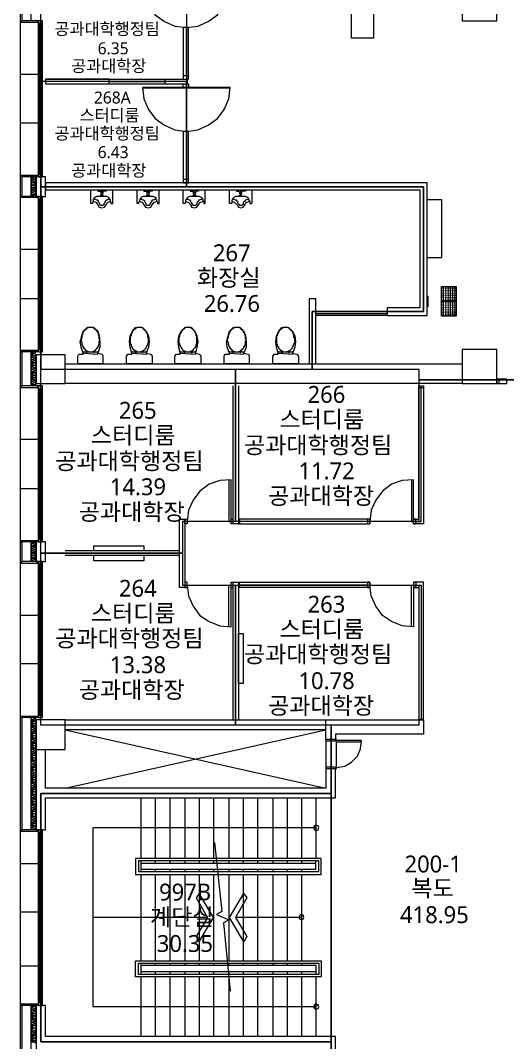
# Model space of a CAD drawing. Header units: millimetres. Extents: x -4020 to 126975, y -1911 to 106713.
# Drawn here: x 62020 to 72015, y 51156 to 72134 of the extents above; entities that cross this region are included whole.
import ezdxf

# ---------------------------------------------------------------- set-up
doc = ezdxf.new("R2010")
doc.units = ezdxf.units.MM
doc.layers.add('PDF_문자', color=7, linetype='Continuous')
doc.layers.add('PDF_형상', color=7, linetype='Continuous')
doc.styles.add('PDF 맑은 고딕', font='malgun.ttf')

msp = doc.modelspace()

# ---------------------------------------------------------------- linework, layer by layer
at = {"layer": 'PDF_형상', "lineweight": 5}
for points in [[(68393, 49773), (68393, 51172), (62440, 51172), (62440, 56270), (68393, 56270), (68393, 57669), (62440, 57669), (62440, 64975), (62440, 68722), (62440, 79976), (62440, 87733), (71720, 87733), (74083, 87733), (80938, 87733), (80938, 79976), (80938, 64758), (74083, 64758), (74083, 62550), (73989, 61991), (73756, 61649), (73554, 61431), (73041, 61136), (72622, 61058), (72622, 46244)], [(62020, 42855), (62020, 86505)], [(62238, 72126), (62238, 72825)], [(62346, 72126), (62331, 72141)], [(62393, 68924), (62393, 72126)], [(62409, 68970), (62409, 72079)], [(62455, 68970), (62455, 72079)], [(62471, 68924), (62471, 72126)], [(62533, 70929), (65471, 70929), (65471, 71986), (65362, 71986), (65362, 70929)], [(65424, 71007), (65424, 71986)], [(62393, 71022), (62020, 71022)], [(64989, 70836), (64989, 70929)], [(65362, 71007), (65471, 71007)], [(65440, 70929), (65440, 70836)], [(62533, 70836), (65471, 70836), (65471, 70758)], [(63839, 70882), (64989, 70882)], [(66326, 70742), (64523, 70742)], [(65362, 70758), (65362, 70836)], [(62393, 70027), (62020, 70027)], [(65424, 68877), (65424, 69856)], [(65362, 68877), (65471, 68877)], [(63512, 68426), (63575, 68395), (63606, 68348), (63637, 68302), (63683, 68286), (63746, 68302), (63777, 68348), (63808, 68395), (63870, 68426), (63870, 68442), (63854, 68457), (63854, 68473), (63839, 68488), (63823, 68504), (63792, 68519), (63777, 68519), (63761, 68519), (63730, 68519), (63683, 68519), (63652, 68519), (63621, 68519), (63590, 68519), (63559, 68504), (63528, 68488), (63528, 68473), (63512, 68457), (63512, 68442), (63512, 68426), (63497, 68395), (63497, 68380), (63481, 68380), (63466, 68380), (63466, 68519), (63466, 68659)], [(63606, 68659), (63606, 68628), (63652, 68628), (63668, 68613), (63668, 68582)], [(63668, 68659), (63668, 68597)], [(63777, 68659), (63777, 68628), (63730, 68628), (63714, 68613), (63714, 68582), (63714, 68597), (63683, 68613), (63668, 68597), (63668, 68582), (63668, 68566), (63683, 68551), (63714, 68566), (63714, 68582)], [(63699, 68659), (63699, 68597)], [(63870, 68426), (63870, 68395), (63885, 68380), (63901, 68380), (63916, 68380), (63916, 68519), (63916, 68659)], [(64461, 68426), (64523, 68395), (64554, 68348), (64585, 68302), (64647, 68286), (64694, 68302), (64725, 68348), (64756, 68395), (64818, 68426), (64818, 68442), (64803, 68457), (64803, 68473), (64803, 68488), (64771, 68504), (64740, 68519), (64709, 68519), (64678, 68519), (64647, 68519), (64600, 68519), (64569, 68519), (64554, 68519), (64538, 68519), (64507, 68504), (64492, 68488), (64476, 68473), (64476, 68457), (64461, 68442), (64461, 68426), (64445, 68395), (64445, 68380), (64429, 68380), (64414, 68380), (64414, 68519), (64414, 68659)], [(64554, 68659), (64554, 68628), (64600, 68628), (64616, 68613), (64616, 68582)], [(64725, 68659), (64725, 68628), (64678, 68628), (64663, 68613), (64663, 68582), (64663, 68597), (64647, 68613), (64616, 68597), (64616, 68582), (64616, 68566), (64647, 68551), (64663, 68566), (64663, 68582)], [(64632, 68659), (64632, 68597)], [(64647, 68659), (64647, 68597)], [(64818, 68426), (64834, 68395), (64834, 68380), (64849, 68380), (64865, 68380), (64865, 68519), (64865, 68659)], [(65409, 68426), (65471, 68395), (65518, 68348), (65533, 68302), (65595, 68286), (65642, 68302), (65673, 68348), (65704, 68395), (65782, 68426), (65766, 68442), (65766, 68457), (65751, 68473), (65751, 68488), (65720, 68504), (65689, 68519), (65657, 68519), (65626, 68519), (65595, 68519), (65549, 68519), (65518, 68519), (65502, 68519), (65487, 68519), (65455, 68504), (65440, 68488), (65424, 68473), (65424, 68457), (65409, 68442), (65409, 68426), (65409, 68395), (65393, 68380), (65378, 68380), (65362, 68380), (65362, 68519), (65362, 68659)], [(65502, 68659), (65502, 68628), (65549, 68628), (65564, 68613), (65564, 68582)], [(65673, 68659), (65673, 68628), (65626, 68628), (65611, 68613), (65611, 68582), (65611, 68597), (65595, 68613), (65580, 68597), (65564, 68582), (65580, 68566), (65595, 68551), (65611, 68566), (65611, 68582)], [(65580, 68659), (65580, 68597)], [(65611, 68659), (65611, 68597)], [(65782, 68426), (65782, 68395), (65782, 68380), (65797, 68380), (65813, 68380), (65813, 68519), (65813, 68659)], [(66357, 68426), (66419, 68395), (66466, 68348), (66497, 68302), (66544, 68286), (66590, 68302), (66621, 68348), (66652, 68395), (66730, 68426), (66715, 68442), (66715, 68457), (66699, 68473), (66699, 68488), (66668, 68504), (66637, 68519), (66621, 68519), (66575, 68519), (66544, 68519), (66497, 68519), (66466, 68519), (66450, 68519), (66435, 68519), (66404, 68504), (66388, 68488), (66373, 68473), (66373, 68457), (66357, 68442), (66357, 68426), (66357, 68395), (66357, 68380), (66341, 68380), (66326, 68380), (66310, 68380), (66310, 68519), (66310, 68659)], [(66450, 68659), (66450, 68628), (66497, 68628), (66512, 68613), (66512, 68582)], [(66637, 68659), (66637, 68628), (66575, 68628), (66559, 68613), (66559, 68582), (66559, 68597), (66544, 68613), (66528, 68597), (66512, 68582), (66528, 68566), (66544, 68551), (66559, 68566), (66559, 68582)], [(66528, 68659), (66528, 68597)], [(66559, 68659), (66559, 68597)], [(66777, 68380), (66777, 68519), (66777, 68659)], [(62393, 65333), (62393, 68519)], [(62409, 65379), (62409, 68473)], [(62455, 65379), (62455, 68473)], [(62471, 65333), (62471, 68519)], [(63854, 68457), (63839, 68457), (63823, 68457), (63792, 68442), (63777, 68442), (63761, 68426), (63761, 68411), (63746, 68395), (63730, 68364), (63730, 68348), (63714, 68333), (63683, 68333), (63668, 68333), (63652, 68348), (63652, 68364), (63637, 68395), (63621, 68411), (63621, 68426), (63606, 68442), (63590, 68442), (63559, 68457), (63543, 68457), (63512, 68457)], [(63683, 68551), (63699, 68551), (63714, 68551)], [(64803, 68457), (64787, 68457), (64771, 68457), (64740, 68442), (64725, 68442), (64709, 68426), (64709, 68411), (64694, 68395), (64678, 68364), (64678, 68348), (64663, 68333), (64647, 68333), (64616, 68333), (64600, 68348), (64600, 68364), (64585, 68395), (64569, 68411), (64569, 68426), (64554, 68442), (64538, 68442), (64507, 68457), (64492, 68457), (64476, 68457)], [(64632, 68551), (64647, 68551), (64663, 68551)], [(65766, 68457), (65735, 68457), (65720, 68457), (65689, 68442), (65673, 68442), (65673, 68426), (65657, 68411), (65642, 68395), (65642, 68364), (65626, 68348), (65611, 68333), (65595, 68333), (65580, 68333), (65564, 68333), (65549, 68348), (65549, 68364), (65533, 68395), (65518, 68411), (65518, 68426), (65502, 68442), (65487, 68442), (65455, 68457), (65440, 68457), (65424, 68457)], [(65580, 68551), (65595, 68551), (65611, 68551)], [(66715, 68457), (66683, 68457), (66668, 68457), (66637, 68442), (66621, 68426), (66606, 68411), (66590, 68395), (66590, 68364), (66575, 68348), (66559, 68333), (66544, 68333), (66528, 68333), (66512, 68333), (66512, 68348), (66497, 68364), (66481, 68395), (66481, 68411), (66466, 68426), (66450, 68442), (66435, 68442), (66404, 68457), (66388, 68457), (66373, 68457)], [(66528, 68551), (66544, 68551), (66559, 68551)], [(66730, 68426), (66730, 68395), (66730, 68380), (66761, 68380)], [(62393, 67431), (62020, 67431)], [(62393, 66421), (62020, 66421)], [(68082, 65084), (68082, 66421), (67943, 66421), (67943, 65084)], [(69544, 66110), (68082, 66110)], [(69544, 66079), (68082, 66079)], [(63310, 65302), (63606, 65286), (63606, 65302), (63699, 65286), (63714, 65240), (63714, 65084), (63201, 65084), (63201, 65240), (63217, 65286), (63310, 65286), (63310, 65302), (63264, 65426), (63248, 65535), (63279, 65659), (63310, 65753), (63388, 65830), (63450, 65846), (63528, 65830), (63606, 65753), (63637, 65659), (63652, 65535), (63652, 65426), (63606, 65302)], [(64305, 65302), (64616, 65286), (64600, 65302), (64694, 65286), (64725, 65240), (64725, 65084), (64709, 65084), (64212, 65084), (64196, 65084), (64196, 65240), (64227, 65286), (64305, 65286), (64305, 65302), (64274, 65426), (64258, 65535), (64274, 65659), (64321, 65753), (64383, 65830), (64461, 65846), (64523, 65830), (64600, 65753), (64647, 65659), (64663, 65535), (64647, 65426), (64600, 65302)], [(65300, 65302), (65611, 65286), (65611, 65302), (65689, 65286), (65720, 65240), (65720, 65084), (65704, 65084), (65207, 65084), (65191, 65084), (65191, 65240), (65222, 65286), (65300, 65286), (65300, 65302), (65269, 65426), (65253, 65535), (65269, 65659), (65316, 65753), (65393, 65830), (65455, 65846), (65533, 65830), (65595, 65753), (65642, 65659), (65657, 65535), (65642, 65426), (65611, 65302)], [(66310, 65302), (66606, 65286), (66606, 65302), (66699, 65286), (66715, 65240), (66715, 65084), (66202, 65084), (66202, 65240), (66217, 65286), (66310, 65286), (66310, 65302), (66264, 65426), (66248, 65535), (66279, 65659), (66310, 65753), (66388, 65830), (66450, 65846), (66528, 65830), (66606, 65753), (66637, 65659), (66652, 65535), (66652, 65426), (66606, 65302)], [(67305, 65302), (67616, 65286), (67601, 65302), (67694, 65286), (67725, 65240), (67725, 65084), (67709, 65084), (67212, 65084), (67196, 65084), (67196, 65240), (67228, 65286), (67305, 65286), (67305, 65302), (67274, 65426), (67259, 65535), (67274, 65659), (67321, 65753), (67383, 65830), (67461, 65846), (67523, 65830), (67601, 65753), (67647, 65659), (67663, 65535), (67647, 65426), (67601, 65302)], [(62238, 64633), (62238, 65333)], [(62346, 64633), (62331, 64649), (62315, 64649), (62269, 64633), (62253, 64633), (62238, 64649), (62238, 64664), (62253, 64664), (62269, 64664), (62315, 64664), (62331, 64664), (62346, 64680), (62331, 64695), (62315, 64695), (62269, 64680), (62253, 64680), (62238, 64695), (62238, 64711), (62253, 64727), (62269, 64727), (62253, 64727), (62238, 64742), (62238, 64758), (62253, 64773), (62269, 64773), (62315, 64758), (62331, 64758), (62346, 64773), (62331, 64789), (62315, 64789), (62269, 64789), (62253, 64789), (62238, 64789), (62238, 64804), (62253, 64820), (62269, 64820), (62315, 64804), (62331, 64804), (62346, 64820), (62331, 64835), (62315, 64851), (62269, 64835), (62253, 64835), (62238, 64851), (62238, 64866), (62253, 64866), (62269, 64866), (62315, 64851), (62331, 64866), (62346, 64882), (62331, 64898), (62315, 64898), (62269, 64882), (62253, 64882), (62238, 64898), (62238, 64913), (62253, 64913), (62269, 64913), (62315, 64913), (62331, 64913), (62346, 64929), (62331, 64944), (62315, 64944), (62269, 64929), (62253, 64929), (62238, 64944), (62238, 64960), (62253, 64975), (62269, 64975), (62253, 64991), (62238, 64991), (62238, 65006), (62253, 65022), (62269, 65022), (62315, 65006), (62331, 65006), (62346, 65022), (62331, 65037), (62315, 65053), (62269, 65037), (62253, 65037), (62238, 65037), (62238, 65053), (62253, 65069), (62269, 65069), (62315, 65053), (62331, 65053), (62346, 65084), (62331, 65100), (62315, 65100), (62269, 65084), (62253, 65084), (62238, 65100), (62238, 65115), (62253, 65115), (62269, 65115), (62315, 65115), (62331, 65115), (62346, 65131), (62331, 65146), (62315, 65146), (62269, 65131), (62253, 65131), (62238, 65146), (62238, 65162), (62253, 65177), (62269, 65177), (62253, 65177), (62238, 65193), (62238, 65208), (62253, 65224), (62269, 65224), (62315, 65208), (62331, 65208), (62346, 65224), (62331, 65240), (62315, 65240), (62269, 65240), (62253, 65240), (62238, 65240), (62238, 65255), (62253, 65271), (62269, 65271), (62315, 65255), (62331, 65255), (62346, 65271), (62331, 65286), (62315, 65302), (62269, 65286), (62253, 65286), (62238, 65302), (62253, 65317), (62269, 65317), (62315, 65302), (62331, 65317), (62346, 65333)], [(63295, 65348), (63295, 65333), (63310, 65333), (63606, 65333), (63621, 65333), (63621, 65348)], [(64305, 65348), (64305, 65333), (64600, 65333), (64616, 65333), (64616, 65348)], [(65300, 65348), (65300, 65333), (65316, 65333), (65611, 65333), (65611, 65348)], [(66295, 65348), (66295, 65333), (66310, 65333), (66606, 65333), (66621, 65333), (66621, 65348)], [(67305, 65348), (67305, 65333), (67601, 65333), (67616, 65333), (67616, 65348)], [(62937, 65084), (71083, 65084)], [(62393, 61431), (62393, 64633)], [(62471, 61431), (62471, 64633)], [(71083, 64680), (62937, 64680)], [(72622, 46244), (72622, 61058), (73041, 61136), (73554, 61431), (73756, 61649), (73989, 61991), (74083, 62550), (74083, 64758), (70197, 64758), (70197, 61851), (66435, 61851), (65347, 61851), (65347, 61198), (65347, 60545), (70197, 60545), (70197, 57669), (68393, 57669), (68393, 56270), (68393, 51172), (68393, 49773)], [(66497, 64633), (66497, 61804), (66388, 61804), (66388, 64633)], [(70088, 61804), (70134, 61804), (70134, 61897), (70088, 61897), (70197, 61897), (70197, 64633), (70290, 64633), (70290, 61804), (70088, 61804), (70088, 62706), (69855, 62690), (69637, 62613), (69450, 62473), (69310, 62286), (69217, 62084), (69186, 61851), (69202, 61851)], [(71798, 64680), (72000, 64680), (72000, 64773), (71798, 64773)], [(62409, 61478), (62409, 64571)], [(62455, 61478), (62455, 64571)], [(70134, 61851), (70243, 61851), (70243, 64602)], [(70197, 64602), (70290, 64602)], [(62393, 63530), (62020, 63530)], [(62393, 62519), (62020, 62519)], [(66388, 61804), (66341, 61804), (66341, 61897), (66341, 62706), (66108, 62690), (65891, 62613), (65704, 62473), (65564, 62286), (65471, 62084), (65440, 61851)], [(66295, 62706), (66295, 61851), (66341, 61851)], [(70041, 62706), (70041, 61851), (70088, 61851)], [(66341, 61897), (66388, 61897)], [(66497, 61804), (69186, 61804), (69186, 61897), (66497, 61897)], [(66512, 61897), (66512, 61804)], [(69186, 61897), (69186, 61804)], [(69140, 61851), (66512, 61851)], [(63528, 61245), (63528, 61353), (64554, 61353), (64554, 61245)], [(65284, 61245), (62937, 61245)], [(65284, 61151), (62937, 61151)], [(64554, 61151), (64554, 61042), (63528, 61042), (63528, 61151)], [(62393, 57825), (62393, 61027)], [(62409, 57871), (62409, 60980)], [(62455, 57871), (62455, 60980)], [(62471, 57825), (62471, 61027)], [(65393, 60498), (65440, 60498), (65440, 60607), (65393, 60607)], [(65440, 60545), (65471, 60327), (65564, 60110), (65704, 59923), (65891, 59799), (66108, 59706), (66341, 59690), (66341, 60607), (66388, 60607)], [(66295, 59690), (66295, 60545), (66341, 60545)], [(66341, 60498), (66388, 60498)], [(66388, 57778), (66388, 60607), (66497, 60607), (66497, 57778)], [(66497, 60607), (69186, 60607), (69186, 60498), (66497, 60498)], [(66512, 60498), (66512, 60607)], [(69140, 60545), (66512, 60545)], [(70088, 60607), (70134, 60607), (70134, 60498), (70088, 60498), (70197, 60498), (70197, 57778), (70290, 57778), (70290, 60607), (70088, 60607), (70088, 59690), (69855, 59706), (69637, 59799), (69450, 59923), (69310, 60110), (69217, 60327), (69186, 60545), (69202, 60545)], [(70041, 59690), (70041, 60545), (70088, 60545)], [(70134, 60545), (70243, 60545), (70243, 57794)], [(62393, 59923), (62020, 59923)], [(62393, 58928), (62020, 58928)], [(62238, 55524), (62238, 57825)], [(62346, 55524), (62331, 55540), (62315, 55540), (62269, 55524), (62253, 55540), (62238, 55540), (62238, 55555), (62253, 55571), (62269, 55571), (62315, 55555), (62331, 55555), (62346, 55571), (62331, 55586), (62315, 55602), (62269, 55586), (62253, 55586), (62238, 55586), (62238, 55602), (62253, 55617), (62269, 55617), (62315, 55602), (62331, 55602), (62346, 55633), (62331, 55648), (62315, 55648), (62269, 55633), (62253, 55633), (62238, 55648), (62238, 55664), (62253, 55664), (62269, 55664), (62315, 55664), (62331, 55664), (62346, 55680), (62331, 55695), (62315, 55695), (62269, 55680), (62253, 55680), (62238, 55695), (62238, 55711), (62253, 55726), (62269, 55726), (62253, 55726), (62238, 55742), (62238, 55757), (62253, 55773), (62269, 55773), (62315, 55757), (62331, 55757), (62346, 55773), (62331, 55788), (62315, 55788), (62269, 55788), (62253, 55788), (62238, 55788), (62238, 55804), (62253, 55819), (62269, 55819), (62315, 55804), (62331, 55804), (62346, 55819), (62331, 55835), (62315, 55851), (62269, 55835), (62253, 55835), (62238, 55851), (62253, 55866), (62269, 55866), (62315, 55851), (62331, 55866), (62346, 55882), (62331, 55897), (62315, 55897), (62269, 55882), (62253, 55882), (62238, 55897), (62238, 55913), (62253, 55913), (62269, 55913), (62315, 55913), (62331, 55913), (62346, 55928), (62331, 55944), (62315, 55944), (62269, 55928), (62253, 55928), (62238, 55944), (62238, 55959), (62253, 55975), (62269, 55975), (62253, 55975), (62238, 55990), (62238, 56006), (62253, 56022), (62269, 56022), (62315, 56006), (62331, 56006), (62346, 56022), (62331, 56037), (62315, 56037), (62269, 56037), (62253, 56037), (62238, 56037), (62238, 56053), (62253, 56068), (62269, 56068), (62315, 56053), (62331, 56053), (62346, 56068), (62331, 56099), (62315, 56099), (62269, 56084), (62253, 56084), (62238, 56099), (62238, 56115), (62253, 56115), (62269, 56115), (62315, 56099), (62331, 56115), (62346, 56130), (62331, 56146), (62315, 56146), (62269, 56130), (62253, 56130), (62238, 56146), (62238, 56161), (62253, 56161), (62269, 56177), (62253, 56177), (62238, 56193), (62238, 56208), (62253, 56224), (62269, 56224), (62315, 56208), (62331, 56208), (62346, 56224), (62331, 56239), (62315, 56239), (62269, 56239), (62253, 56239), (62238, 56239), (62238, 56255), (62253, 56270), (62269, 56270), (62315, 56255), (62331, 56255), (62346, 56270), (62331, 56286), (62315, 56301), (62269, 56286), (62253, 56286), (62238, 56286), (62238, 56301), (62253, 56317), (62269, 56317), (62315, 56301), (62331, 56317), (62346, 56332), (62331, 56348), (62315, 56348), (62269, 56332), (62253, 56332), (62238, 56348), (62238, 56364), (62253, 56364), (62269, 56364), (62315, 56364), (62331, 56364), (62346, 56379), (62331, 56395), (62315, 56395), (62269, 56379), (62253, 56379), (62238, 56395), (62238, 56410), (62253, 56426), (62269, 56426), (62253, 56426), (62238, 56441), (62238, 56457), (62253, 56472), (62269, 56472), (62315, 56457), (62331, 56457), (62346, 56472), (62331, 56488), (62315, 56488), (62269, 56488), (62253, 56488), (62238, 56488), (62238, 56503), (62253, 56519), (62269, 56519), (62315, 56503), (62331, 56503), (62346, 56519), (62331, 56535), (62315, 56550), (62269, 56535), (62253, 56535), (62238, 56550), (62238, 56566), (62253, 56566), (62269, 56566), (62315, 56550), (62331, 56566), (62346, 56581), (62331, 56597), (62315, 56597), (62269, 56581), (62253, 56581), (62238, 56597), (62238, 56612), (62253, 56612), (62269, 56612), (62315, 56612), (62331, 56612), (62346, 56628), (62331, 56643), (62315, 56643), (62269, 56628), (62253, 56628), (62238, 56643), (62238, 56659), (62253, 56674), (62269, 56674), (62253, 56690), (62238, 56690), (62238, 56706), (62253, 56721), (62269, 56721), (62315, 56706), (62331, 56706), (62346, 56721), (62331, 56737), (62315, 56752), (62269, 56737), (62253, 56737), (62238, 56737), (62238, 56752), (62253, 56768), (62269, 56768), (62315, 56752), (62331, 56752), (62346, 56783), (62331, 56799), (62315, 56799), (62269, 56783), (62253, 56783), (62238, 56799), (62238, 56814), (62253, 56814), (62269, 56814), (62315, 56814), (62331, 56814), (62346, 56830), (62331, 56845), (62315, 56845), (62269, 56830), (62253, 56830), (62238, 56845), (62238, 56861), (62253, 56877), (62269, 56877), (62253, 56877), (62238, 56892), (62238, 56908), (62253, 56923), (62269, 56923), (62315, 56908), (62331, 56908), (62346, 56923), (62331, 56939), (62315, 56939), (62269, 56939), (62253, 56939), (62238, 56939), (62238, 56954), (62253, 56970), (62269, 56970), (62315, 56954), (62331, 56954), (62346, 56970), (62331, 56985), (62315, 57001), (62269, 56985), (62253, 56985), (62238, 57001), (62253, 57016), (62269, 57016), (62315, 57001), (62331, 57016), (62346, 57032), (62331, 57048), (62315, 57048), (62269, 57032), (62253, 57032), (62238, 57048), (62238, 57063), (62253, 57063), (62269, 57063), (62315, 57063), (62331, 57063), (62346, 57079), (62331, 57094), (62315, 57094), (62269, 57079), (62253, 57079), (62238, 57094), (62238, 57110), (62253, 57125), (62269, 57125), (62253, 57125), (62238, 57141), (62238, 57156), (62253, 57172), (62269, 57172), (62315, 57156), (62331, 57156), (62346, 57172), (62331, 57187), (62315, 57187), (62269, 57187), (62253, 57187), (62238, 57187), (62238, 57203), (62253, 57219), (62269, 57219), (62315, 57203), (62331, 57203), (62346, 57219), (62331, 57250), (62315, 57250), (62269, 57234), (62253, 57234), (62238, 57250), (62238, 57265), (62253, 57265), (62269, 57265), (62315, 57250), (62331, 57265), (62346, 57281), (62331, 57296), (62315, 57296), (62269, 57281), (62253, 57281), (62238, 57296), (62238, 57312), (62253, 57312), (62269, 57312), (62315, 57312), (62331, 57312), (62346, 57327), (62331, 57343), (62315, 57343), (62269, 57327), (62253, 57327), (62238, 57343), (62238, 57358), (62253, 57374), (62269, 57374), (62315, 57358), (62331, 57358), (62346, 57374), (62331, 57389), (62315, 57389), (62269, 57389), (62253, 57389), (62238, 57389), (62238, 57405), (62253, 57421), (62269, 57421), (62315, 57405), (62331, 57405), (62346, 57421), (62331, 57436), (62315, 57452), (62269, 57436), (62253, 57436), (62238, 57436), (62238, 57452), (62253, 57467), (62269, 57467), (62315, 57452), (62331, 57452), (62346, 57483), (62331, 57498), (62315, 57498), (62269, 57483), (62253, 57483), (62238, 57498), (62238, 57514), (62253, 57514), (62269, 57514), (62315, 57514), (62331, 57514), (62346, 57529), (62331, 57545), (62315, 57545), (62269, 57529), (62253, 57529), (62238, 57545), (62238, 57560), (62253, 57576), (62269, 57576), (62253, 57576), (62238, 57592), (62238, 57607), (62253, 57623), (62269, 57623), (62315, 57607), (62331, 57607), (62346, 57623), (62331, 57638), (62315, 57638), (62269, 57638), (62253, 57638), (62238, 57638), (62238, 57654), (62253, 57669), (62269, 57669), (62315, 57654), (62331, 57654), (62346, 57669), (62331, 57685), (62315, 57700), (62269, 57685), (62253, 57685), (62238, 57700), (62238, 57716), (62253, 57716), (62269, 57716), (62315, 57700), (62331, 57716), (62346, 57731), (62331, 57747), (62315, 57747), (62269, 57731), (62253, 57731), (62238, 57747), (62238, 57763), (62253, 57763), (62269, 57763), (62315, 57763), (62331, 57763), (62346, 57778), (62331, 57794), (62315, 57794), (62269, 57778), (62253, 57778), (62238, 57794), (62238, 57809), (62253, 57825), (62269, 57825), (62315, 57809), (62331, 57809), (62346, 57825)], [(62937, 57778), (70290, 57778), (70290, 57483), (68487, 57483), (68487, 57374)], [(68285, 57374), (68285, 57778)], [(70197, 57794), (70290, 57794)], [(62937, 56379), (68285, 57576), (62937, 57576), (68285, 56379)], [(68285, 56814), (68471, 56814), (68471, 56799), (68502, 56799), (68673, 56830), (68813, 56908), (68937, 57032), (69000, 57187), (69015, 57358), (68471, 57358), (68471, 57343), (68285, 57343)], [(68502, 57327), (69015, 57327)], [(62346, 57172), (62346, 55524), (62533, 55524), (62533, 56177), (68487, 56177), (68487, 56783)], [(68285, 56783), (68285, 56379), (62533, 56379), (62533, 57172)], [(64492, 56177), (64492, 54933)], [(64787, 56177), (64787, 54933)], [(65082, 56177), (65082, 54933)], [(65393, 56177), (65393, 54933)], [(65689, 56177), (65689, 54933)], [(65984, 56177), (65984, 54933)], [(66295, 56177), (66295, 54933)], [(66590, 56177), (66590, 54933)], [(66886, 56177), (66886, 54933)], [(67196, 56177), (67196, 54933)], [(67492, 56177), (67492, 54933)], [(67787, 56177), (67787, 54933)], [(68082, 56177), (68082, 54933)], [(62393, 51918), (62393, 55524)], [(62409, 51980), (62409, 55477)], [(62455, 51980), (62455, 55477)], [(62471, 51918), (62471, 55524)], [(68082, 51887), (63512, 51887), (63512, 55571), (68082, 55571)], [(65999, 55260), (66155, 53845), (66046, 53783), (66295, 53674), (66186, 53612), (66326, 52213)], [(62393, 54825), (62020, 54825)], [(64492, 54887), (64492, 54669)], [(64492, 54716), (68082, 54716), (68082, 54887)], [(64492, 54840), (68082, 54840)], [(64787, 54887), (64787, 54840)], [(65082, 54887), (65082, 54840)], [(65393, 54887), (65393, 54840)], [(65689, 54887), (65689, 54840)], [(65984, 54887), (65984, 54840)], [(66295, 54887), (66295, 54840)], [(66590, 54887), (66590, 54840)], [(66886, 54887), (66886, 54840)], [(67196, 54887), (67196, 54840)], [(67492, 54887), (67492, 54840)], [(67787, 54887), (67787, 54840)], [(64492, 54607), (64492, 52835)], [(64787, 54716), (64787, 54669)], [(64787, 54607), (64787, 52835)], [(65082, 54716), (65082, 54669)], [(65082, 54607), (65082, 52835)], [(65393, 54716), (65393, 54669)], [(65393, 54607), (65393, 52835)], [(65689, 54716), (65689, 54669)], [(65689, 54607), (65689, 52835)], [(65984, 54716), (65984, 54669)], [(65984, 54607), (65984, 52835)], [(66295, 54716), (66295, 54669)], [(66295, 54607), (66295, 52835)], [(66590, 54716), (66590, 54669)], [(66590, 54607), (66590, 52835)], [(66886, 54716), (66886, 54669)], [(66886, 54607), (66886, 52835)], [(67196, 54716), (67196, 54669)], [(67196, 54607), (67196, 52835)], [(67492, 54716), (67492, 54669)], [(67492, 54607), (67492, 52835)], [(67787, 54716), (67787, 54669)], [(67787, 54607), (67787, 52835)], [(62393, 53830), (62020, 53830)], [(65860, 53721), (63512, 53721)], [(67787, 53721), (66435, 53721)], [(67834, 53721), (67818, 53768), (67787, 53783), (67756, 53768), (67740, 53721)], [(62393, 52726), (62020, 52726)], [(64492, 52788), (64492, 52555)], [(64492, 52742), (68082, 52742), (68082, 52555)], [(64787, 52788), (64787, 52742)], [(65082, 52788), (65082, 52742)], [(65393, 52788), (65393, 52742)], [(65689, 52788), (65689, 52742)], [(65984, 52788), (65984, 52742)], [(66295, 52788), (66295, 52742)], [(66590, 52788), (66590, 52742)], [(66886, 52788), (66886, 52742)], [(67196, 52788), (67196, 52742)], [(67492, 52788), (67492, 52742)], [(67787, 52788), (67787, 52742)], [(64492, 52617), (68082, 52617)], [(64492, 52508), (64492, 51280)], [(64787, 52617), (64787, 52555)], [(64787, 52508), (64787, 51280)], [(65082, 52617), (65082, 52555)], [(65082, 52508), (65082, 51280)], [(65393, 52617), (65393, 52555)], [(65393, 52508), (65393, 51280)], [(65689, 52617), (65689, 52555)], [(65689, 52508), (65689, 51280)], [(65984, 52617), (65984, 52555)], [(65984, 52508), (65984, 51280)], [(66295, 52617), (66295, 52555)], [(66295, 52508), (66295, 51280)], [(66590, 52617), (66590, 52555)], [(66590, 52508), (66590, 51280)], [(66886, 52617), (66886, 52555)], [(66886, 52508), (66886, 51280)], [(67196, 52617), (67196, 52555)], [(67196, 52508), (67196, 51280)], [(67492, 52617), (67492, 52555)], [(67492, 52508), (67492, 51280)], [(67787, 52617), (67787, 52555)], [(67787, 52508), (67787, 51280)], [(68082, 52508), (68082, 51280)], [(62238, 49633), (62238, 51918)], [(62238, 51141), (62238, 51156), (62253, 51172), (62269, 51172), (62315, 51156), (62331, 51156), (62346, 51172), (62331, 51187), (62315, 51187), (62269, 51187), (62253, 51187), (62238, 51187), (62238, 51203), (62253, 51218), (62269, 51218), (62315, 51203), (62331, 51203), (62346, 51218), (62331, 51249), (62315, 51249), (62269, 51234), (62253, 51234), (62238, 51249), (62238, 51265), (62253, 51265), (62269, 51265), (62315, 51249), (62331, 51265), (62346, 51280), (62331, 51296), (62315, 51296), (62269, 51280), (62253, 51280), (62238, 51296), (62238, 51312), (62253, 51312), (62269, 51312), (62315, 51312), (62331, 51312), (62346, 51327), (62331, 51343), (62315, 51343), (62269, 51327), (62253, 51327), (62238, 51343), (62238, 51358), (62253, 51374), (62269, 51374), (62253, 51389), (62238, 51389), (62238, 51405), (62253, 51420), (62269, 51420), (62315, 51405), (62331, 51405), (62346, 51420), (62331, 51436), (62315, 51451), (62269, 51436), (62253, 51436), (62238, 51436), (62238, 51451), (62253, 51467), (62269, 51467), (62315, 51451), (62331, 51451), (62346, 51483), (62331, 51498), (62315, 51498), (62269, 51483), (62253, 51483), (62238, 51498), (62238, 51514), (62253, 51514), (62269, 51514), (62315, 51514), (62331, 51514), (62346, 51529), (62331, 51545), (62315, 51545), (62269, 51529), (62253, 51529), (62238, 51545), (62238, 51560), (62253, 51576), (62269, 51576), (62253, 51576), (62238, 51591), (62238, 51607), (62253, 51622), (62269, 51622), (62315, 51607), (62331, 51607), (62346, 51622), (62331, 51638), (62315, 51638), (62269, 51638), (62253, 51638), (62238, 51638), (62238, 51654), (62253, 51669), (62269, 51669), (62315, 51654), (62331, 51654), (62346, 51669), (62331, 51685), (62315, 51700), (62269, 51685), (62253, 51685), (62238, 51700), (62253, 51716), (62269, 51716), (62315, 51700), (62331, 51716), (62346, 51731), (62331, 51747), (62315, 51747), (62269, 51731), (62253, 51731), (62238, 51747), (62238, 51762), (62253, 51762), (62269, 51762), (62315, 51762), (62331, 51762), (62346, 51778), (62331, 51793), (62315, 51793), (62269, 51778), (62253, 51778), (62238, 51793), (62238, 51809), (62253, 51825), (62269, 51825), (62253, 51825), (62238, 51840), (62238, 51856), (62253, 51871), (62269, 51871), (62315, 51856), (62331, 51856), (62346, 51871), (62331, 51887), (62315, 51887), (62269, 51887), (62253, 51887), (62238, 51887), (62238, 51902), (62253, 51918), (62269, 51918), (62315, 51902), (62331, 51902), (62346, 51918)], [(68487, 50674), (68487, 51280), (62533, 51280), (62533, 51918), (62346, 51918), (62346, 50270)], [(68145, 51887), (68129, 51918), (68082, 51933), (68051, 51918), (68036, 51887)]]:
    msp.add_lwpolyline(points, dxfattribs=at)
for points in [[(80938, 87733), (80643, 87733), (76088, 87733), (69792, 87733), (63093, 87733), (62440, 87733), (62440, 83660), (65424, 83660), (65424, 81530), (65424, 79401), (65424, 77271), (65424, 75142), (65424, 73012), (65424, 70882), (65424, 68722), (70290, 68722), (70290, 66157), (68005, 66157), (68005, 64975), (70197, 64975), (70197, 64758), (74083, 64758), (80938, 64758), (80938, 79976)], [(62440, 79401), (62440, 77271), (65424, 77271), (65424, 75142), (62440, 75142), (62440, 73012), (65424, 73012), (65424, 70882), (62440, 70882), (62440, 68722), (65424, 68722), (65424, 70882), (62440, 70882), (62440, 73012), (65424, 73012), (65424, 75142), (62440, 75142), (62440, 77271), (65424, 77271), (65424, 79401)], [(69264, 73774), (69264, 71768), (68813, 71768), (68813, 73774)], [(62051, 72126), (62020, 72095), (62378, 72095), (62378, 72126), (62051, 72126), (62020, 72095), (62020, 72856), (62051, 72825)], [(64523, 72888), (64554, 72654), (64647, 72437), (64787, 72250), (64974, 72110), (65191, 72017), (65424, 71986), (65657, 72017), (65875, 72110), (66062, 72250), (66202, 72437), (66295, 72654), (66326, 72888)], [(71798, 72825), (71083, 72825), (71083, 72126), (71798, 72126)], [(62471, 72079), (62471, 72126), (62393, 72126), (62393, 72079)], [(62471, 71520), (62471, 71582), (62393, 71582), (62393, 71520)], [(62533, 70836), (63839, 70836), (63839, 70929), (62533, 70929)], [(64523, 70758), (64554, 70525), (64647, 70307), (64787, 70121), (64974, 69981), (65191, 69887), (65424, 69856), (65657, 69887), (65875, 69981), (66062, 70121), (66202, 70307), (66295, 70525), (66326, 70758)], [(65362, 68799), (65471, 68799), (65471, 69856), (65362, 69856)], [(62471, 69483), (62471, 69530), (62393, 69530), (62393, 69483)], [(62051, 68924), (62020, 68955), (62378, 68955), (62378, 68924)], [(62051, 68535), (62020, 68504), (62020, 68955), (62051, 68924)], [(62269, 68908), (62315, 68924), (62331, 68924), (62331, 68908), (62331, 68893), (62331, 68877), (62315, 68877), (62269, 68893), (62253, 68893), (62238, 68877), (62253, 68861), (62269, 68861), (62315, 68877), (62331, 68877), (62331, 68861), (62331, 68846), (62331, 68830), (62315, 68830), (62269, 68846), (62253, 68846), (62238, 68830), (62253, 68815), (62269, 68815), (62315, 68815), (62331, 68815), (62331, 68799), (62331, 68784), (62315, 68784), (62269, 68799), (62253, 68799), (62238, 68784), (62253, 68768), (62269, 68753), (62253, 68737), (62238, 68722), (62253, 68706), (62269, 68706), (62315, 68722), (62331, 68722), (62331, 68706), (62331, 68690), (62315, 68690), (62269, 68690), (62253, 68690), (62238, 68675), (62253, 68659), (62269, 68659), (62315, 68675), (62331, 68675), (62331, 68659), (62331, 68644), (62331, 68628), (62315, 68628), (62269, 68644), (62253, 68644), (62238, 68628), (62253, 68613), (62269, 68613), (62315, 68628), (62331, 68613), (62331, 68597), (62331, 68582), (62315, 68582), (62269, 68597), (62253, 68597), (62238, 68582), (62253, 68566), (62269, 68551), (62253, 68551), (62238, 68519), (62238, 68924), (62253, 68908)], [(62346, 68519), (62533, 68519), (62533, 68924), (62346, 68924)], [(62471, 68924), (62471, 68970), (62393, 68970), (62393, 68924)], [(62269, 68753), (62315, 68737), (62331, 68737), (62331, 68753), (62331, 68768), (62315, 68768)], [(68005, 66157), (70290, 66157), (70290, 68722), (62440, 68722), (62440, 64975), (66435, 64975), (68005, 64975)], [(62533, 68799), (62533, 68659), (70212, 68659), (70212, 66234), (69544, 66234), (69544, 66079), (70368, 66079), (70368, 68799)], [(62051, 68519), (62020, 68504), (62378, 68504), (62378, 68519)], [(62269, 68551), (62315, 68535), (62331, 68535), (62331, 68551), (62331, 68566), (62315, 68566)], [(62471, 68473), (62471, 68519), (62393, 68519), (62393, 68473)], [(63714, 68551), (63714, 68535), (63668, 68535), (63668, 68551)], [(64663, 68551), (64663, 68535), (64616, 68535), (64616, 68551)], [(65611, 68551), (65611, 68535), (65564, 68535), (65564, 68551)], [(66559, 68551), (66559, 68535), (66512, 68535), (66512, 68551)], [(70368, 68457), (70663, 68457), (70663, 67260), (70368, 67260)], [(62471, 67929), (62471, 67975), (62393, 67975), (62393, 67929)], [(70663, 66374), (70663, 66670), (70958, 66670), (70958, 66374)], [(70710, 66639), (70694, 66654), (70694, 66639), (70678, 66639), (70694, 66623), (70710, 66623)], [(70710, 66592), (70694, 66607), (70694, 66592), (70678, 66592), (70694, 66576), (70710, 66576)], [(70710, 66545), (70694, 66545), (70678, 66545), (70694, 66530), (70710, 66530)], [(70756, 66639), (70741, 66654), (70741, 66639), (70741, 66623), (70756, 66623)], [(70756, 66592), (70741, 66607), (70741, 66592), (70741, 66576), (70756, 66576)], [(70756, 66545), (70741, 66545), (70741, 66530), (70756, 66530)], [(70803, 66639), (70787, 66654), (70787, 66639), (70787, 66623), (70803, 66623)], [(70803, 66592), (70787, 66607), (70787, 66592), (70787, 66576), (70803, 66576)], [(70803, 66545), (70787, 66545), (70787, 66530), (70803, 66530)], [(70849, 66639), (70834, 66654), (70834, 66639), (70834, 66623), (70849, 66623)], [(70849, 66592), (70834, 66607), (70834, 66592), (70834, 66576), (70849, 66576)], [(70849, 66545), (70834, 66545), (70834, 66530), (70849, 66530)], [(70896, 66639), (70896, 66654), (70881, 66639), (70881, 66623), (70896, 66623)], [(70896, 66592), (70896, 66607), (70881, 66592), (70881, 66576), (70896, 66576)], [(70896, 66545), (70881, 66545), (70881, 66530), (70896, 66530)], [(70943, 66639), (70943, 66654), (70927, 66639), (70927, 66623), (70943, 66623)], [(70943, 66592), (70943, 66607), (70927, 66592), (70927, 66576), (70943, 66576)], [(70943, 66545), (70927, 66545), (70927, 66530), (70943, 66530)], [(70383, 66266), (70383, 66468), (70368, 66468), (70368, 66266)], [(70663, 66063), (70663, 66374), (70958, 66374), (70958, 66063)], [(70710, 66499), (70694, 66499), (70678, 66499), (70694, 66483), (70710, 66483)], [(70710, 66452), (70694, 66452), (70678, 66452), (70694, 66436), (70710, 66436)], [(70710, 66390), (70710, 66405), (70694, 66405), (70678, 66390), (70694, 66390)], [(70710, 66343), (70694, 66343), (70678, 66343), (70694, 66328), (70710, 66328)], [(70710, 66297), (70694, 66297), (70678, 66297), (70694, 66281), (70710, 66281)], [(70756, 66499), (70741, 66499), (70741, 66483), (70756, 66483)], [(70756, 66452), (70741, 66452), (70741, 66436), (70756, 66436)], [(70756, 66390), (70756, 66405), (70741, 66405), (70741, 66390)], [(70756, 66343), (70741, 66343), (70741, 66328), (70756, 66328)], [(70756, 66297), (70741, 66297), (70741, 66281), (70756, 66281)], [(70803, 66499), (70787, 66499), (70787, 66483), (70803, 66483)], [(70803, 66452), (70787, 66452), (70787, 66436), (70803, 66436)], [(70803, 66390), (70803, 66405), (70787, 66405), (70787, 66390)], [(70803, 66343), (70787, 66343), (70787, 66328), (70803, 66328)], [(70803, 66297), (70787, 66297), (70787, 66281), (70803, 66281)], [(70849, 66499), (70834, 66499), (70834, 66483), (70849, 66483)], [(70849, 66452), (70834, 66452), (70834, 66436), (70849, 66436)], [(70849, 66390), (70849, 66405), (70834, 66405), (70834, 66390)], [(70849, 66343), (70834, 66343), (70834, 66328), (70849, 66328)], [(70849, 66297), (70834, 66297), (70834, 66281), (70849, 66281)], [(70896, 66499), (70881, 66499), (70881, 66483), (70896, 66483)], [(70896, 66452), (70881, 66452), (70881, 66436), (70896, 66436)], [(70896, 66390), (70896, 66405), (70881, 66405), (70881, 66390)], [(70896, 66343), (70881, 66343), (70881, 66328), (70896, 66328)], [(70896, 66297), (70881, 66297), (70881, 66281), (70896, 66281)], [(70943, 66499), (70927, 66499), (70927, 66483), (70943, 66483)], [(70943, 66452), (70927, 66452), (70927, 66436), (70943, 66436)], [(70943, 66390), (70943, 66405), (70927, 66405), (70927, 66390)], [(70943, 66343), (70927, 66343), (70927, 66328), (70943, 66328)], [(70943, 66297), (70927, 66297), (70927, 66281), (70943, 66281)], [(70710, 66234), (70710, 66250), (70694, 66250), (70678, 66234), (70694, 66234)], [(70710, 66188), (70710, 66203), (70694, 66203), (70678, 66188), (70694, 66188)], [(70710, 66141), (70710, 66157), (70694, 66157), (70678, 66141), (70694, 66141), (70694, 66126)], [(70710, 66095), (70710, 66110), (70694, 66110), (70678, 66095), (70694, 66095), (70694, 66079)], [(70756, 66234), (70756, 66250), (70741, 66250), (70741, 66234)], [(70756, 66188), (70756, 66203), (70741, 66203), (70741, 66188)], [(70756, 66141), (70756, 66157), (70741, 66157), (70741, 66141), (70741, 66126)], [(70756, 66095), (70756, 66110), (70741, 66110), (70741, 66095), (70741, 66079)], [(70803, 66234), (70803, 66250), (70787, 66250), (70787, 66234)], [(70803, 66188), (70803, 66203), (70787, 66203), (70787, 66188)], [(70803, 66141), (70803, 66157), (70787, 66157), (70787, 66141), (70787, 66126)], [(70803, 66095), (70803, 66110), (70787, 66110), (70787, 66095), (70787, 66079)], [(70849, 66234), (70849, 66250), (70834, 66250), (70834, 66234)], [(70849, 66188), (70849, 66203), (70834, 66203), (70834, 66188)], [(70849, 66141), (70849, 66157), (70834, 66157), (70834, 66141), (70834, 66126)], [(70849, 66095), (70849, 66110), (70834, 66110), (70834, 66095), (70834, 66079)], [(70896, 66234), (70896, 66250), (70881, 66250), (70881, 66234)], [(70896, 66188), (70896, 66203), (70881, 66203), (70881, 66188)], [(70896, 66141), (70896, 66157), (70881, 66157), (70881, 66141), (70896, 66126)], [(70896, 66095), (70896, 66110), (70881, 66110), (70881, 66095), (70896, 66079)], [(70943, 66234), (70943, 66250), (70927, 66250), (70927, 66234)], [(70943, 66188), (70943, 66203), (70927, 66203), (70927, 66188)], [(70943, 66141), (70943, 66157), (70927, 66157), (70927, 66141), (70943, 66126)], [(70943, 66095), (70943, 66110), (70927, 66110), (70927, 66095), (70943, 66079)], [(62471, 65877), (62471, 65924), (62393, 65924), (62393, 65877)], [(63543, 65348), (63559, 65364), (63559, 65379), (63575, 65379), (63575, 65395), (63590, 65395), (63590, 65411), (63606, 65411), (63606, 65426), (63606, 65442), (63621, 65442), (63621, 65457), (63621, 65473), (63637, 65473), (63637, 65488), (63637, 65504), (63637, 65519), (63637, 65535), (63637, 65550), (63652, 65550), (63652, 65566), (63652, 65582), (63637, 65582), (63637, 65597), (63637, 65613), (63637, 65628), (63637, 65644), (63637, 65659), (63637, 65675), (63621, 65675), (63621, 65690), (63621, 65706), (63621, 65721), (63606, 65721), (63606, 65737), (63590, 65753), (63590, 65768), (63575, 65768), (63575, 65784), (63559, 65784), (63559, 65799), (63543, 65799), (63543, 65815), (63528, 65815), (63512, 65830), (63497, 65830), (63481, 65830), (63466, 65830), (63450, 65830), (63435, 65830), (63419, 65830), (63404, 65830), (63404, 65815), (63388, 65815), (63372, 65799), (63357, 65799), (63357, 65784), (63341, 65784), (63341, 65768), (63326, 65768), (63326, 65753), (63310, 65737), (63310, 65721), (63295, 65706), (63295, 65690), (63295, 65675), (63279, 65675), (63279, 65659), (63279, 65644), (63279, 65628), (63279, 65613), (63264, 65597), (63264, 65582), (63264, 65566), (63264, 65550), (63264, 65535), (63279, 65535), (63279, 65519), (63279, 65504), (63279, 65488), (63279, 65473), (63295, 65473), (63295, 65457), (63295, 65442), (63310, 65442), (63310, 65426), (63310, 65411), (63326, 65411), (63326, 65395), (63341, 65395), (63341, 65379), (63357, 65379), (63357, 65364), (63372, 65348), (63388, 65348), (63404, 65348), (63404, 65333), (63419, 65333), (63435, 65333), (63450, 65333), (63466, 65333), (63481, 65333), (63497, 65333), (63512, 65333), (63512, 65348), (63528, 65348)], [(64538, 65348), (64554, 65364), (64569, 65379), (64585, 65395), (64600, 65411), (64600, 65426), (64616, 65442), (64616, 65457), (64632, 65473), (64632, 65488), (64632, 65504), (64647, 65519), (64647, 65535), (64647, 65550), (64647, 65566), (64647, 65582), (64647, 65597), (64647, 65613), (64632, 65628), (64632, 65644), (64632, 65659), (64632, 65675), (64632, 65690), (64616, 65706), (64616, 65721), (64600, 65737), (64600, 65753), (64585, 65753), (64585, 65768), (64569, 65768), (64569, 65784), (64554, 65784), (64554, 65799), (64538, 65815), (64523, 65815), (64507, 65830), (64492, 65830), (64476, 65830), (64461, 65830), (64445, 65830), (64429, 65830), (64414, 65830), (64398, 65815), (64383, 65815), (64367, 65799), (64352, 65799), (64352, 65784), (64336, 65768), (64321, 65753), (64321, 65737), (64305, 65721), (64305, 65706), (64290, 65706), (64290, 65690), (64290, 65675), (64290, 65659), (64274, 65644), (64274, 65628), (64274, 65613), (64274, 65597), (64274, 65582), (64274, 65566), (64274, 65550), (64274, 65535), (64274, 65519), (64274, 65504), (64290, 65488), (64290, 65473), (64290, 65457), (64305, 65442), (64305, 65426), (64321, 65411), (64321, 65395), (64336, 65395), (64336, 65379), (64352, 65379), (64352, 65364), (64367, 65364), (64367, 65348), (64383, 65348), (64398, 65348), (64414, 65333), (64429, 65333), (64445, 65333), (64461, 65333), (64476, 65333), (64492, 65333), (64507, 65333), (64507, 65348), (64523, 65348)], [(65549, 65348), (65549, 65364), (65564, 65364), (65564, 65379), (65580, 65379), (65580, 65395), (65595, 65411), (65611, 65426), (65611, 65442), (65626, 65457), (65626, 65473), (65626, 65488), (65642, 65504), (65642, 65519), (65642, 65535), (65642, 65550), (65642, 65566), (65642, 65582), (65642, 65597), (65642, 65613), (65642, 65628), (65642, 65644), (65626, 65659), (65626, 65675), (65626, 65690), (65626, 65706), (65611, 65706), (65611, 65721), (65611, 65737), (65595, 65737), (65595, 65753), (65580, 65768), (65564, 65784), (65549, 65799), (65533, 65815), (65518, 65815), (65518, 65830), (65502, 65830), (65487, 65830), (65471, 65830), (65455, 65830), (65440, 65830), (65424, 65830), (65409, 65830), (65393, 65815), (65378, 65815), (65378, 65799), (65362, 65799), (65347, 65784), (65347, 65768), (65331, 65768), (65331, 65753), (65316, 65753), (65316, 65737), (65316, 65721), (65300, 65721), (65300, 65706), (65300, 65690), (65284, 65690), (65284, 65675), (65284, 65659), (65284, 65644), (65269, 65628), (65269, 65613), (65269, 65597), (65269, 65582), (65269, 65566), (65269, 65550), (65269, 65535), (65269, 65519), (65269, 65504), (65284, 65504), (65284, 65488), (65284, 65473), (65300, 65457), (65300, 65442), (65316, 65426), (65316, 65411), (65331, 65395), (65347, 65379), (65362, 65364), (65378, 65348), (65393, 65348), (65409, 65348), (65409, 65333), (65424, 65333), (65440, 65333), (65455, 65333), (65471, 65333), (65487, 65333), (65502, 65333), (65518, 65348), (65533, 65348)], [(66544, 65348), (66559, 65364), (66559, 65379), (66575, 65379), (66575, 65395), (66590, 65395), (66590, 65411), (66606, 65411), (66606, 65426), (66606, 65442), (66621, 65442), (66621, 65457), (66621, 65473), (66637, 65473), (66637, 65488), (66637, 65504), (66637, 65519), (66637, 65535), (66637, 65550), (66652, 65550), (66652, 65566), (66652, 65582), (66637, 65582), (66637, 65597), (66637, 65613), (66637, 65628), (66637, 65644), (66637, 65659), (66637, 65675), (66621, 65675), (66621, 65690), (66621, 65706), (66621, 65721), (66606, 65721), (66606, 65737), (66590, 65753), (66590, 65768), (66575, 65768), (66575, 65784), (66559, 65784), (66559, 65799), (66544, 65799), (66544, 65815), (66528, 65815), (66512, 65830), (66497, 65830), (66481, 65830), (66466, 65830), (66450, 65830), (66435, 65830), (66419, 65830), (66404, 65830), (66404, 65815), (66388, 65815), (66373, 65815), (66373, 65799), (66357, 65799), (66357, 65784), (66341, 65784), (66341, 65768), (66326, 65768), (66326, 65753), (66310, 65737), (66310, 65721), (66295, 65706), (66295, 65690), (66295, 65675), (66279, 65675), (66279, 65659), (66279, 65644), (66279, 65628), (66279, 65613), (66264, 65597), (66264, 65582), (66264, 65566), (66264, 65550), (66264, 65535), (66279, 65535), (66279, 65519), (66279, 65504), (66279, 65488), (66279, 65473), (66295, 65473), (66295, 65457), (66295, 65442), (66310, 65442), (66310, 65426), (66310, 65411), (66326, 65411), (66326, 65395), (66341, 65395), (66341, 65379), (66357, 65379), (66357, 65364), (66373, 65348), (66388, 65348), (66404, 65348), (66404, 65333), (66419, 65333), (66435, 65333), (66450, 65333), (66466, 65333), (66481, 65333), (66497, 65333), (66512, 65333), (66512, 65348), (66528, 65348)], [(67538, 65348), (67554, 65364), (67569, 65379), (67585, 65395), (67601, 65411), (67601, 65426), (67616, 65442), (67616, 65457), (67632, 65473), (67632, 65488), (67632, 65504), (67647, 65519), (67647, 65535), (67647, 65550), (67647, 65566), (67647, 65582), (67647, 65597), (67647, 65613), (67632, 65628), (67632, 65644), (67632, 65659), (67632, 65675), (67632, 65690), (67616, 65706), (67616, 65721), (67601, 65737), (67601, 65753), (67585, 65753), (67585, 65768), (67569, 65768), (67569, 65784), (67554, 65784), (67554, 65799), (67538, 65815), (67523, 65815), (67507, 65830), (67492, 65830), (67476, 65830), (67461, 65830), (67445, 65830), (67430, 65830), (67414, 65830), (67399, 65815), (67383, 65815), (67367, 65799), (67352, 65799), (67352, 65784), (67336, 65768), (67321, 65753), (67321, 65737), (67305, 65721), (67305, 65706), (67290, 65706), (67290, 65690), (67290, 65675), (67290, 65659), (67274, 65659), (67274, 65644), (67274, 65628), (67274, 65613), (67274, 65597), (67274, 65582), (67274, 65566), (67274, 65550), (67274, 65535), (67274, 65519), (67274, 65504), (67290, 65488), (67290, 65473), (67290, 65457), (67305, 65442), (67305, 65426), (67321, 65411), (67321, 65395), (67336, 65395), (67336, 65379), (67352, 65379), (67352, 65364), (67367, 65364), (67367, 65348), (67383, 65348), (67399, 65348), (67414, 65333), (67430, 65333), (67445, 65333), (67461, 65333), (67476, 65333), (67492, 65333), (67507, 65333), (67507, 65348), (67523, 65348)], [(62051, 65333), (62020, 65364), (62378, 65364), (62378, 65333)], [(62051, 64633), (62020, 64602), (62020, 65348), (62051, 65317)], [(62346, 64680), (62937, 64680), (62937, 65271), (62346, 65271)], [(62471, 65333), (62471, 65379), (62393, 65379), (62393, 65333)], [(63388, 65348), (63372, 65348), (63372, 65317), (63388, 65317)], [(63528, 65348), (63528, 65317), (63543, 65317), (63543, 65348)], [(64398, 65348), (64367, 65348), (64367, 65317), (64398, 65317)], [(64523, 65348), (64523, 65317), (64538, 65317), (64538, 65348)], [(65393, 65348), (65378, 65348), (65378, 65317), (65393, 65317)], [(65518, 65348), (65518, 65317), (65549, 65317), (65549, 65348)], [(66388, 65348), (66373, 65348), (66373, 65317), (66388, 65317)], [(66528, 65348), (66528, 65317), (66544, 65317), (66544, 65348)], [(67399, 65348), (67367, 65348), (67367, 65317), (67399, 65317)], [(67523, 65348), (67523, 65317), (67538, 65317), (67538, 65348)], [(71083, 65379), (71083, 64680), (71798, 64680), (71798, 65379)], [(62269, 65177), (62315, 65162), (62331, 65162), (62346, 65177), (62331, 65193), (62315, 65193)], [(62269, 64975), (62315, 64960), (62331, 64960), (62346, 64975), (62331, 64991), (62315, 64991)], [(66435, 61851), (65347, 61851), (65347, 61198), (62440, 61198), (62440, 64975), (65347, 64975), (66435, 64975)], [(66435, 64975), (70197, 64975), (70197, 61851), (66435, 61851)], [(62051, 64633), (62020, 64602), (62378, 64602), (62378, 64633)], [(62269, 64727), (62315, 64711), (62331, 64711), (62346, 64727), (62331, 64742), (62315, 64742)], [(62471, 64571), (62471, 64633), (62393, 64633), (62393, 64571)], [(71798, 64680), (71844, 64680), (71844, 64773), (71798, 64773)], [(62471, 64027), (62471, 64074), (62393, 64074), (62393, 64027)], [(62471, 61975), (62471, 62022), (62393, 62022), (62393, 61975)], [(65393, 61804), (65393, 61897), (65393, 60498), (65284, 60498), (65284, 61897), (65393, 61897), (65440, 61897), (65440, 61804)], [(69186, 61804), (69186, 61897), (69140, 61897), (69140, 61804)], [(62471, 61431), (62471, 61478), (62393, 61478), (62393, 61431)], [(62051, 61431), (62020, 61462), (62378, 61462), (62378, 61431)], [(62051, 61027), (62020, 60996), (62378, 60996), (62378, 61027), (62051, 61027), (62020, 60996), (62020, 61447), (62051, 61416)], [(62269, 61400), (62253, 61400), (62238, 61369), (62253, 61353), (62269, 61353), (62315, 61369), (62331, 61369), (62331, 61353), (62331, 61338), (62315, 61338), (62269, 61338), (62253, 61338), (62238, 61322), (62253, 61307), (62269, 61307), (62315, 61322), (62331, 61322), (62331, 61307), (62331, 61291), (62331, 61276), (62315, 61276), (62269, 61291), (62253, 61291), (62238, 61276), (62253, 61260), (62269, 61260), (62315, 61276), (62331, 61276), (62331, 61260), (62331, 61245), (62331, 61229), (62315, 61229), (62269, 61245), (62253, 61245), (62238, 61229), (62253, 61213), (62269, 61213), (62315, 61213), (62331, 61213), (62331, 61198), (62331, 61182), (62315, 61182), (62269, 61198), (62253, 61198), (62238, 61182), (62253, 61167), (62269, 61151), (62253, 61136), (62238, 61120), (62253, 61105), (62269, 61105), (62315, 61120), (62331, 61120), (62331, 61105), (62331, 61089), (62315, 61089), (62269, 61089), (62253, 61089), (62238, 61074), (62253, 61058), (62269, 61058), (62315, 61074), (62331, 61074), (62331, 61058), (62331, 61042), (62331, 61027), (62315, 61027), (62269, 61042), (62253, 61042), (62238, 61027), (62238, 61431), (62253, 61416)], [(62269, 61400), (62315, 61384), (62331, 61384), (62331, 61400), (62331, 61416), (62315, 61416)], [(62346, 61027), (62533, 61027), (62533, 61431), (62346, 61431)], [(62269, 61151), (62315, 61136), (62331, 61136), (62331, 61151), (62331, 61167), (62315, 61167)], [(65347, 61198), (65347, 60545), (66435, 60545), (66435, 57669), (65347, 57669), (62440, 57669), (62440, 61198)], [(62471, 60980), (62471, 61027), (62393, 61027), (62393, 60980)], [(62471, 60421), (62471, 60483), (62393, 60483), (62393, 60421)], [(70197, 60545), (70197, 57669), (68393, 57669), (66435, 57669), (66435, 60545)], [(69186, 60607), (69140, 60607), (69140, 60498), (69186, 60498)], [(66497, 59550), (66590, 59550), (66590, 58524), (66497, 58524)], [(62471, 58369), (62471, 58431), (62393, 58431), (62393, 58369)], [(62051, 55524), (62020, 55493), (62020, 57856), (62051, 57825)], [(62051, 57825), (62020, 57856), (62378, 57856), (62378, 57825)], [(62346, 57778), (62346, 57172), (62937, 57172), (62937, 57778)], [(62471, 57825), (62471, 57871), (62393, 57871), (62393, 57825)], [(62269, 57576), (62315, 57560), (62331, 57560), (62346, 57576), (62331, 57592), (62315, 57592)], [(68502, 56783), (68502, 57374), (68285, 57374), (68285, 56783)], [(62269, 57125), (62315, 57110), (62331, 57110), (62346, 57125), (62331, 57141), (62315, 57141)], [(62269, 56877), (62315, 56861), (62331, 56861), (62346, 56877), (62331, 56892), (62315, 56892)], [(62269, 56674), (62315, 56659), (62331, 56659), (62346, 56674), (62331, 56690), (62315, 56690)], [(62269, 56426), (62315, 56410), (62331, 56410), (62346, 56426), (62331, 56441), (62315, 56441)], [(62440, 56270), (62440, 51172), (68393, 51172), (68393, 56270)], [(62269, 56177), (62315, 56161), (62331, 56161), (62346, 56177), (62331, 56193), (62315, 56193)], [(62269, 55975), (62315, 55959), (62331, 55959), (62346, 55975), (62331, 55990), (62315, 55990)], [(62269, 55726), (62315, 55711), (62331, 55711), (62346, 55726), (62331, 55742), (62315, 55742)], [(68036, 55571), (68051, 55524), (68082, 55509), (68129, 55524), (68145, 55571), (68129, 55602), (68082, 55617), (68051, 55602)], [(62051, 55524), (62020, 55493), (62378, 55493), (62378, 55524)], [(62471, 55477), (62471, 55524), (62393, 55524), (62393, 55477)], [(68191, 54933), (64383, 54933), (64383, 54607), (68191, 54607)], [(68145, 54887), (64445, 54887), (64445, 54669), (68145, 54669)], [(62471, 54281), (62471, 54327), (62393, 54327), (62393, 54281)], [(65689, 54218), (65626, 54125), (65860, 53721), (65626, 53332), (65689, 53224), (65984, 53721)], [(66668, 54125), (66435, 53721), (66668, 53332), (66606, 53224), (66310, 53721), (66606, 54218)], [(67740, 53721), (67756, 53690), (67787, 53674), (67818, 53690), (67834, 53721), (67818, 53768), (67787, 53783), (67756, 53768)], [(62471, 53068), (62471, 53130), (62393, 53130), (62393, 53068)], [(68191, 52835), (68191, 52508), (64383, 52508), (64383, 52835)], [(68145, 52788), (68145, 52555), (64445, 52555), (64445, 52788)], [(62051, 49633), (62020, 49602), (62020, 51949), (62051, 51918)], [(62051, 51918), (62020, 51949), (62378, 51949), (62378, 51918)], [(62269, 51825), (62315, 51809), (62331, 51809), (62346, 51825), (62331, 51840), (62315, 51840)], [(62471, 51918), (62471, 51980), (62393, 51980), (62393, 51918)], [(68036, 51887), (68051, 51856), (68082, 51840), (68129, 51856), (68145, 51887), (68129, 51933), (68082, 51949), (68051, 51933)], [(62269, 51576), (62315, 51560), (62331, 51560), (62346, 51576), (62331, 51591), (62315, 51591)], [(62269, 51374), (62315, 51358), (62331, 51358), (62346, 51374), (62331, 51389), (62315, 51389)]]:
    msp.add_lwpolyline(points, close=True, dxfattribs=at)

# ---------------------------------------------------------------- texts
at = {"layer": 'PDF_문자', "attachment_point": 4, "style": 'PDF 맑은 고딕'}
for s, insert, char_height in [('공과대학행정팀', (62719, 71947), 245.8), ('6.35', (63605, 71559), 245.8), ('공과대학장', (63061, 71186), 245.8), ('268A', (63528, 70549), 245.8), ('스터디룸', (63232, 70175), 245.8), ('공과대학행정팀', (62719, 69802), 245.8), ('6.43', (63605, 69429), 245.8), ('공과대학장', (63061, 69040), 245.8), ('267', (65968, 67363), 346.4), ('화장실', (65642, 66835), 346.4), ('26.76', (65782, 66321), 346.4), ('266', (67912, 64456), 346.4), ('265', (64041, 64130), 346.4), ('스터디룸', (67336, 63928), 346.4), ('스터디룸', (63466, 63601), 346.4), ('공과대학행정팀', (66606, 63399), 346.4), ('공과대학행정팀', (62735, 63072), 346.4), ('11.72', (67725, 62886), 346.4), ('14.39', (63854, 62560), 346.4), ('공과대학장', (67103, 62358), 346.4), ('공과대학장', (63217, 62031), 346.4), ('264', (64041, 60477), 346.4), ('263', (67912, 60150), 346.4), ('스터디룸', (63466, 59948), 346.4), ('스터디룸', (67336, 59622), 346.4), ('공과대학행정팀', (62735, 59435), 346.4), ('공과대학행정팀', (66606, 59109), 346.4), ('13.38', (63854, 58907), 346.4), ('10.78', (67725, 58580), 346.4), ('공과대학장', (63217, 58378), 346.4), ('공과대학장', (67103, 58052), 346.4), ('200-1', (69901, 54818), 346.4), ('997B', (64865, 54243), 346.4), ('복도', (70041, 54306), 346.4), ('계단실', (64678, 53715), 346.4), ('418.95', (69808, 53777), 346.4), ('30.35', (64818, 53186), 346.4)]:
    msp.add_mtext(s, dxfattribs=dict(at, insert=insert, char_height=char_height))

doc.saveas('drawing.dxf')
